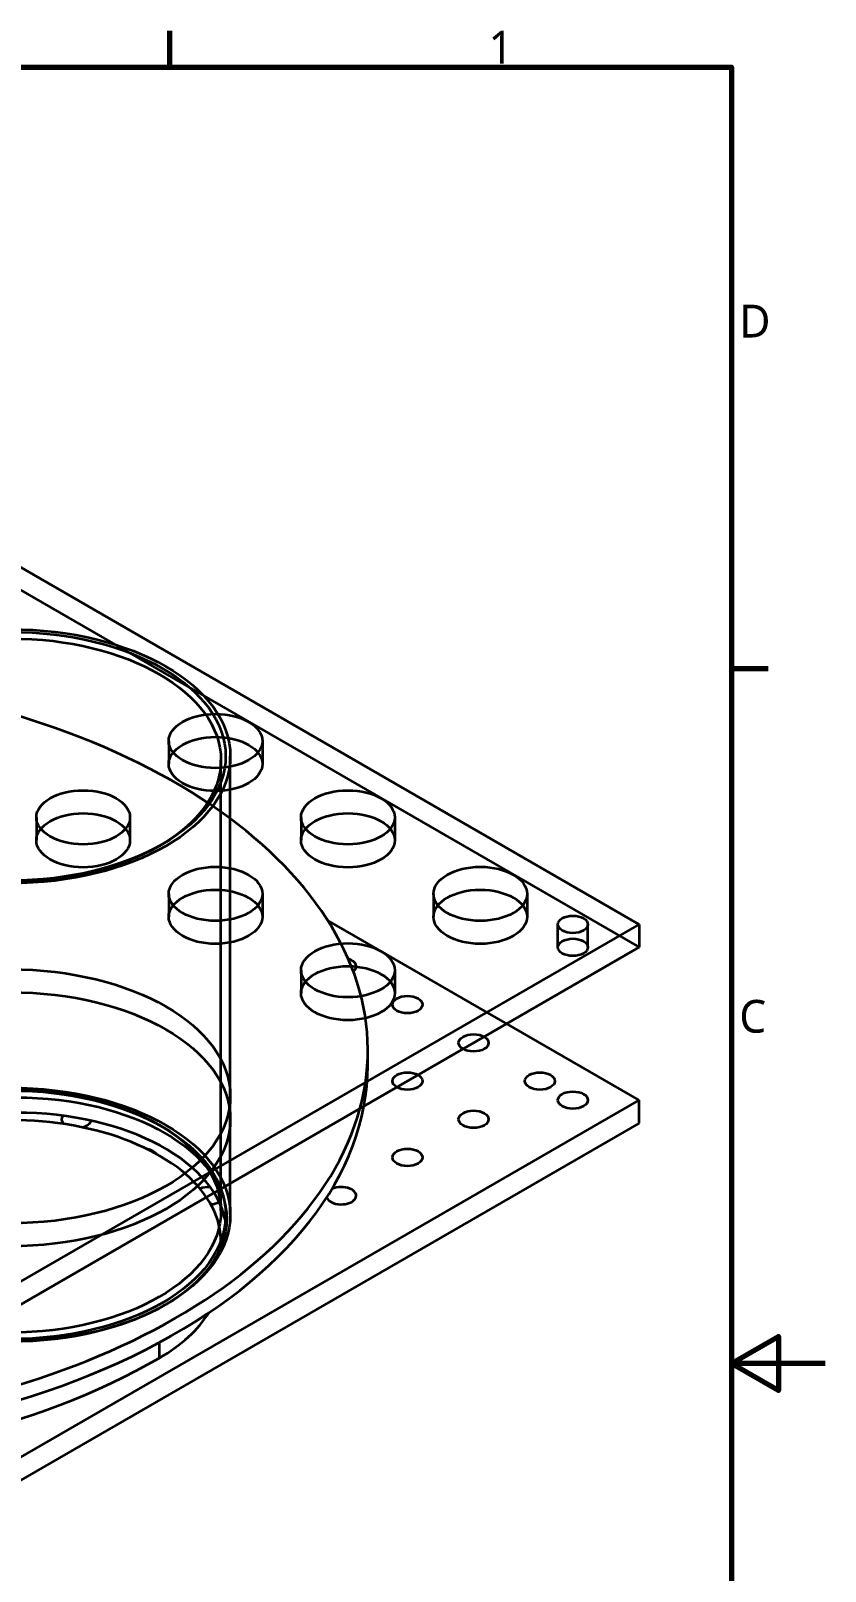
# Model space of a CAD drawing. Header units: millimetres. Extents: x 0 to 420, y 0 to 297.
# Drawn here: x 335.1 to 420, y 126.3 to 290.9 of the extents above; entities that cross this region are included whole.
import ezdxf

# ---------------------------------------------------------------- set-up
doc = ezdxf.new("R2010")
doc.units = ezdxf.units.MM
doc.layers.add('可見 (ISO)', color=7, linetype='Continuous', lineweight=35)
doc.layers.add('圖框 (ISO)', color=1, linetype='Continuous', lineweight=70, true_color=0xff0000)
doc.layers.add('窄部可見 (ISO)', color=4, linetype='Continuous', lineweight=35, true_color=0x00ffff)
doc.styles.add('註記文字 (ISO)', font='')
doc.styles.get('註記文字 (ISO)').set_extended_font_data('Microsoft JhengHei')

# ---------------------------------------------------------------- blocks, each defined once
blk = doc.blocks.new('圖框 預設圖框')
at = {"layer": '圖框 (ISO)'}
for p, q in [((350, 287), (350, 290.9)), ((410, 222.75), (413.9, 222.75))]:
    blk.add_line(p, q, dxfattribs=at)
at = {"layer": '圖框 (ISO)', "flags": 128}
for points in [[(10, 10), (10, 287), (410, 287), (410, 10), (10, 10)], [(420, 148.5), (410, 148.5), (415, 151.39), (415, 145.61), (410, 148.5)]]:
    blk.add_lwpolyline(points, dxfattribs=at)
at = {"layer": '圖框 (ISO)', "char_height": 3.5, "attachment_point": 7, "style": '註記文字 (ISO)'}
for s, insert in [('1', (384.04, 287.4)), ('D', (410.83, 258.13)), ('C', (410.82, 183.81))]:
    blk.add_mtext(s, dxfattribs=dict(at, insert=insert))

msp = doc.modelspace()

# ---------------------------------------------------------------- linework, layer by layer
at = {"layer": '可見 (ISO)'}
for p, q in [((400.12, 195.43), (301.13, 252.58)), ((301.13, 250.13), (400.12, 192.98)), ((349.87, 215.02), (349.87, 212.57)), ((359.87, 215.02), (359.87, 212.57)), ((355.45, 164.81), (355.45, 212.98)), ((356.45, 164.4), (356.45, 213.39)), ((335.73, 206.86), (335.73, 204.41)), ((345.73, 206.86), (345.73, 204.41)), ((364.01, 206.86), (364.01, 204.41)), ((374.01, 206.86), (374.01, 204.41)), ((348.86, 203.8), (349.21, 204)), ((349.87, 198.69), (349.87, 196.24)), ((359.87, 198.69), (359.87, 196.24)), ((378.15, 198.69), (378.15, 196.24)), ((388.15, 198.69), (388.15, 196.24)), ((400.12, 176.65), (366.86, 195.85)), ((322.34, 150.52), (400.12, 195.43)), ((391.45, 192.98), (391.45, 195.43)), ((394.65, 192.98), (394.65, 195.43)), ((400.12, 195.43), (400.12, 192.98)), ((400.12, 192.98), (322.34, 148.07)), ((364.01, 190.53), (364.01, 188.08)), ((374.01, 190.53), (374.01, 188.08)), ((371.13, 180.32), (371.13, 181.96)), ((322.34, 131.74), (400.12, 176.65)), ((356.45, 174.61), (356.45, 177.06)), ((400.12, 174.2), (400.12, 176.65)), ((400.12, 174.2), (322.34, 129.29)), ((348.86, 174), (349.21, 173.79)), ((355.45, 161.54), (355.45, 160.93))]:
    msp.add_line(p, q, dxfattribs=at)
for centre, major_axis in [((332.95, 213.39), (23.5, 0)), ((332.95, 213.39), (23, 0)), ((332.95, 212.98), (22.5, 0)), ((354.87, 215.02), (-5, 0)), ((354.87, 212.57), (-5, 0)), ((340.73, 206.86), (-5, 0)), ((369.01, 206.86), (-5, 0)), ((340.73, 204.41), (-5, 0)), ((369.01, 204.41), (-5, 0)), ((354.87, 198.69), (-5, 0)), ((383.15, 198.69), (-5, 0)), ((354.87, 196.24), (-5, 0)), ((383.15, 196.24), (-5, 0)), ((393.05, 195.43), (-1.6, 0)), ((369.01, 190.53), (-5, 0)), ((393.05, 192.98), (-1.6, 0)), ((369.01, 188.08), (-5, 0)), ((332.95, 177.06), (-23.5, 0)), ((332.95, 174.61), (-23.5, 0)), ((375.37, 186.86), (-1.6, 0)), ((382.44, 182.77), (-1.6, 0)), ((375.37, 178.69), (-1.6, 0)), ((389.52, 178.69), (-1.6, 0)), ((332.95, 164.4), (23.5, 0)), ((332.95, 164.81), (22.5, 0)), ((332.95, 164.4), (23, 0)), ((333.56, 163.95), (-22.5, 0)), ((393.05, 176.65), (-1.6, 0)), ((382.44, 174.61), (-1.6, 0)), ((375.37, 170.53), (-1.6, 0))]:
    msp.add_ellipse(centre, major_axis=major_axis, ratio=0.57735, dxfattribs=at)
for centre, major_axis, start_param, end_param in [((301.13, 181.96), (70, 0), 4.585071, 7.441262), ((368.3, 190.94), (1.6, 0), 5.64467, 7.376836), ((301.13, 180.32), (70, 0), 4.585071, 6.283185), ((333.56, 162.32), (22.5, 0), 0.062895, 3.078697), ((332.95, 161.54), (22.5, 0), 6.229781, 8.63938), ((340.02, 174.61), (-1.6, 0), 5.865907, 6.857018), ((340.02, 174.61), (1.6, 0), 5.103583, 6.111811), ((347.09, 170.53), (1.6, 0), 0.422595, 1.243367), ((354.16, 166.44), (1.6, 0), 1.485845, 2.204437), ((368.3, 166.44), (1.6, 0), 3.361021, 8.517969), ((354.16, 166.44), (-1.6, 0), 1.698168, 2.32392), ((332.95, 158.28), (22.5, 0), 5.497787, 5.942916), ((301.13, 176.65), (-67.5, 0), 0.785398, 2.356194)]:
    msp.add_ellipse(centre, major_axis=major_axis, ratio=0.57735, start_param=start_param, end_param=end_param, dxfattribs=at)
at = {"layer": '窄部可見 (ISO)'}
msp.add_line((348.86, 150.76), (348.86, 149.09), dxfattribs=at)

# ---------------------------------------------------------------- block references
msp.add_blockref('圖框 預設圖框', (0, 0))

doc.saveas('drawing.dxf')
